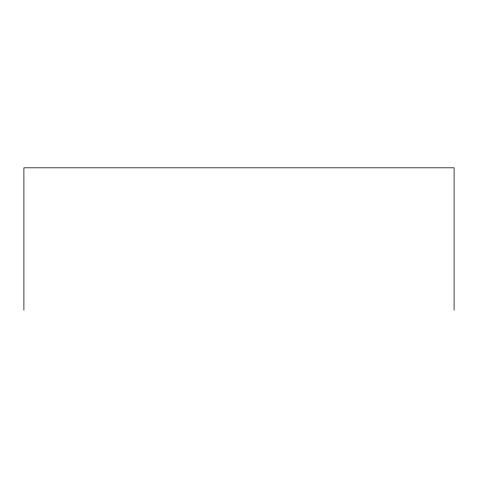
<?xml version="1.0" encoding="UTF-8"?>
<svg xmlns="http://www.w3.org/2000/svg" width="478" height="478" viewBox="0 0 478 478"><rect width="100%" height="100%" fill="white"/><g stroke="black" fill="none" stroke-linecap="round" stroke-linejoin="round"><path stroke-width="0.72" d="M454.1 310.186L454.1 167.814L23.9 167.814L23.9 310.186"/></g></svg>
